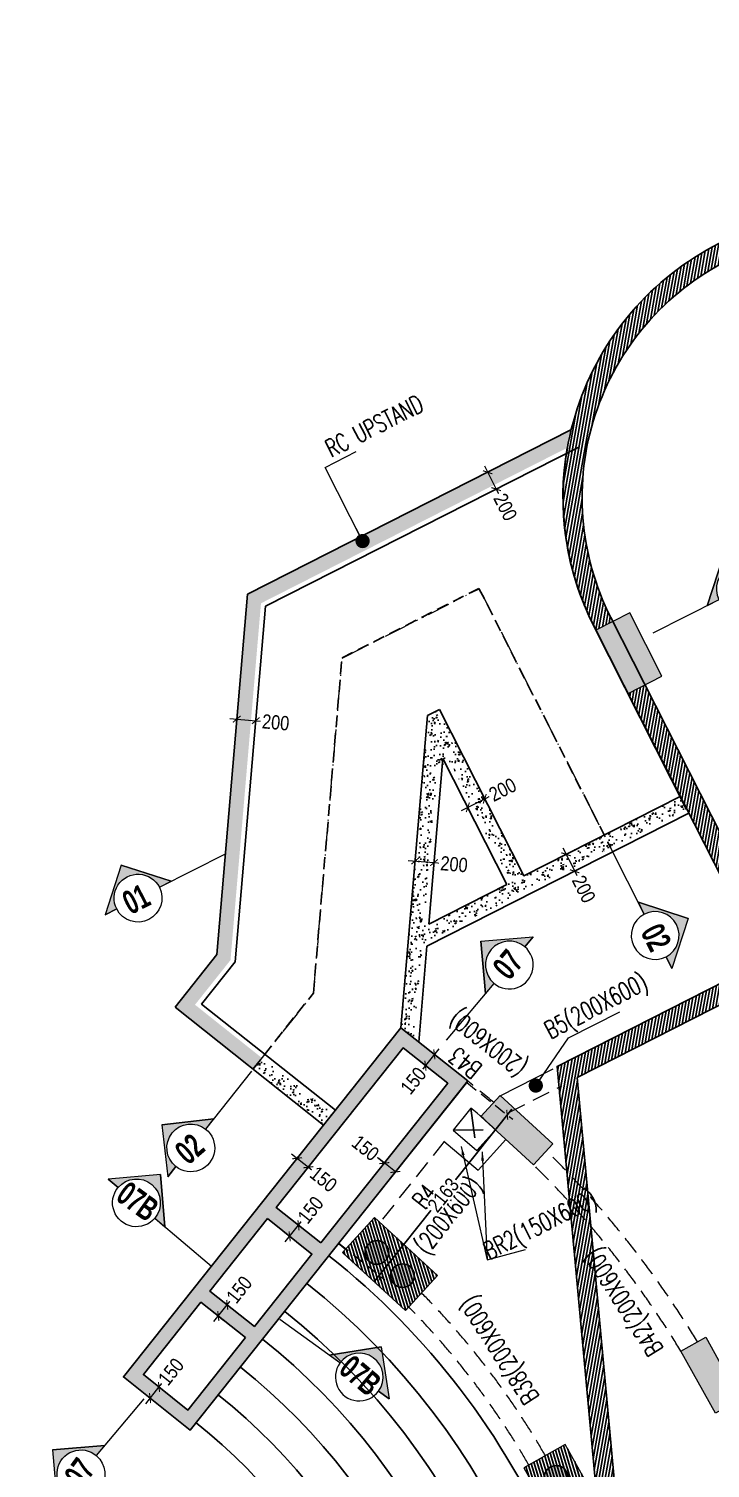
# Model space of a CAD drawing. Header units: millimetres. Extents: x 389 to 31304, y 212 to 40670.
# Drawn here: x 773 to 7954, y 24531 to 39704 of the extents above; entities that cross this region are included whole.
import ezdxf

# ---------------------------------------------------------------- set-up
doc = ezdxf.new("R2010")
doc.units = ezdxf.units.MM
for name, pattern in [('ACAD_ISO14W100', [25.5, 12, -3, 0.5, -3, 0.5, -3, 0.5, -3]), ('CONTINOUS', [0]), ('DASHED', [0.75, 0.5, -0.25]), ('HIDDEN', [9.525, 6.35, -3.175]), ('Overhead', [3.96875, 2.38125, -1.5875])]:
    doc.linetypes.add(name, pattern=pattern)
for name, color, linetype, lineweight in [('Elevation-1', 41, 'Continuous', 20), ('G-ANNO-SYMB', 111, 'Continuous', 9), ('S-BEAM-IDEN', 2, 'Continuous', 9), ('S-COL HATCH', 8, 'Continuous', 0), ('S-COLUMN', 6, 'Continuous', 9), ('STR-BEAM', 2, 'CONTINOUS', 18)]:
    doc.layers.add(name, color=color, linetype=linetype, lineweight=lineweight)
for name, color, linetype in [('Hatch', 8, 'Continuous'), ('S- Structural', 5, 'Continuous'), ('Staircase', 14, 'Continuous'), ('STR-RC WALL', 4, 'Continuous'), ('Structural', 5, 'Continuous')]:
    doc.layers.add(name, color=color, linetype=linetype)
doc.styles.add('Dim.s & Anno.(Misc.)', font='ARIALN.TTF')
doc.styles.add('EL', font='swisscl.ttf')
doc.styles.add('ROMANS', font='simplex.shx', dxfattribs={"width": 0.75})
doc.styles.add('Swis721 LtCn BT_B', font='', dxfattribs={"width": 0.9, "height": 250})
doc.styles.get('Swis721 LtCn BT_B').set_extended_font_data('Swis721 LtCn BT', bold=True)
doc.dimstyles.new('A-GFC-75', dxfattribs={"dimtxt": 150, "dimasz": 75, "dimexe": 75, "dimexo": 0, "dimgap": 0, "dimtad": 0, "dimdec": 0, "dimzin": 1, "dimdsep": 46, "dimtxsty": 'Dim.s & Anno.(Misc.)', "dimblk": 'ARCHTICK', "dimcen": 0, "dimdle": 75, "dimclrd": 8, "dimclre": 8, "dimclrt": 6, "dimazin": 2, "dimtfac": 1, "dimtdec": 0, "dimtmove": 0, "dimatfit": 3, "dimfxl": 1, "dimtfill": 1, "dimtolj": 1, "dimlwd": -1, "dimlwe": 9, "dimarcsym": 0})
doc.dimstyles.new('S-75', dxfattribs={"dimscale": 75, "dimtxt": 2.5, "dimasz": 1.25, "dimexe": 1, "dimexo": 1, "dimgap": 0.5, "dimtad": 1, "dimdec": 0, "dimrnd": 0.0005, "dimzin": 0, "dimdsep": 46, "dimtxsty": 'EL', "dimblk": 'ARCHTICK', "dimcen": 0.09, "dimdle": 1.5, "dimclrd": 251, "dimclre": 251, "dimclrt": 3, "dimadec": 0, "dimazin": 0, "dimtfac": 1, "dimtdec": 0, "dimtofl": 0, "dimtmove": 0, "dimatfit": 3, "dimfxl": 2, "dimtolj": 1, "dimtzin": 0, "dimlwd": -1, "dimlwe": -1, "dimarcsym": 0})
pattern_1 = [(106.919053, (-45735.756, 123313.94), (-30.37576, -9.239896), [])]
pattern_2 = [(50, (-25068036.55, -12446087.75), (182.184669, -15.9390855), [19.05, -209.55]), (355, (-25068036.55, -12446087.75), (-35.2434214, 191.0568452), [15.24, -167.6405842]), (100.4514447, (-25068021.37, -12446089.08), (146.9412471, 175.1177519), [16.1900088, -178.0902446]), (46.1842, (-25068036.55, -12446036.95), (271.0790409, -42.042328), [28.575, -314.325]), (96.6355576, (-25068013.96, -12446040.45), (237.404134, 247.4261246), [24.2850231, -267.1356082]), (351.1841512, (-25068036.55, -12446036.95), (237.404134, 247.4261246), [22.859967, -251.459732]), (21, (-25068011.15, -12446049.65), (151.6143913, -102.2651982), [19.05, -209.55]), (326, (-25068011.15, -12446049.65), (61.8020283, 184.1879661), [15.24, -167.64]), (71.451445, (-25067998.52, -12446058.17), (213.4164193, 81.9227689), [16.1900088, -178.0899376]), (37.5, (-25068036.55, -12446087.75), (3.08860325, 84.55503887), [0, -165.608, 0, -170.18, 0, -168.275]), (7.5, (-25068036.55, -12446087.75), (66.8196625, 100.18057482), [0, -97.028, 0, -161.798, 0, -64.135]), (327.5, (-25068093.194, -12446087.75), (135.59059517, -5.728744), [0, -63.5, 0, -198.12, 0, -262.89]), (317.5, (-25068118.6, -12446087.75), (148.1291814, 25.42649103), [0, -82.55, 0, -131.572, 0, -186.69])]

# ---------------------------------------------------------------- blocks, each defined once
blk = doc.blocks.new('A$C7186b494')
at = {"layer": 'Hatch', "ltscale": 25}
h = blk.add_hatch(color=9, dxfattribs=at)
h.dxf.hatch_style = 1
edge = h.paths.add_edge_path()
edge.add_arc((1451, 24813), 125, 0, 360)
h = blk.add_hatch(color=9, dxfattribs=at)
h.dxf.hatch_style = 1
edge = h.paths.add_edge_path()
edge.add_arc((1720, 24568), 125, 0, 360)
h = blk.add_hatch(color=9, dxfattribs=at)
h.dxf.hatch_style = 1
edge = h.paths.add_edge_path()
edge.add_arc((3340, 22443), 125, 0, 360)
at = {"layer": 'S- Structural', "linetype": 'Continuous', "ltscale": 150}
h = blk.add_hatch(dxfattribs=at)
h.set_pattern_fill('ANSI31', color=9, scale=10, angle=35)
h.set_pattern_definition([(80, (-25047300.57, -12424795.03), (-31.267646158, 5.51332964), [])])
h.paths.add_polyline_path([(5146, 35269), (5055, 35448, 0.414214), (3738, 31415), (3759, 31374), (3937, 31465), (3917, 31505, -0.414214)])
h.paths.add_polyline_path([(6358, 35885), (6268, 36063), (5724, 35787), (5814, 35609)])
h.paths.add_polyline_path([(9513, 37711), (8969, 37435), (9060, 37257), (9604, 37533)])
h.paths.add_polyline_path([(10363, 37694), (10185, 37604), (10899, 36197), (11077, 36287)])
h.paths.add_polyline_path([(12449, 33586), (12271, 33495), (12906, 32244), (13085, 32334)])
h.paths.add_polyline_path([(13424, 31665), (13246, 31575), (14112, 29869), (14290, 29959)])
h.paths.add_polyline_path([(15662, 27258), (15484, 27167), (25428, 7582), (24984, 7503), (25019, 7306), (25728, 7433)])
h.paths.add_polyline_path([(7879, 12101), (6047, 15710), (5961, 15438), (7701, 12010, -0.374815), (7524, 11309), (3552, 8555, 0.032181), (3186, 8235), (3331, 8097, -0.031442), (3670, 8394), (7638, 11145, 0.374815)])
h.paths.add_polyline_path([(2392, 6472), (2198, 6520, 0.148898), (2280, 4317), (2469, 4382, -0.149142)])
h.paths.add_polyline_path([(2790, 3698), (2619, 3594, 0.202257), (5000, 1868), (5045, 2063, -0.202257)])
h.paths.add_polyline_path([(8819, 3201, -0.013348), (9001, 3406), (9070, 3563), (8900, 3664, -0.263826), (5796, 1971), (5793, 1771, 0.233174)])
h.paths.add_polyline_path([(4415, 18923), (4207, 18892), (5780, 15795), (6047, 15710)])
h.paths.add_polyline_path([(3562, 26657), (5622, 27704), (5532, 27883), (3350, 26774), (3773, 22184), (3874, 22002), (3794, 21957), (3995, 19771), (4193, 19800)])
h.paths.add_polyline_path([(4277, 30796), (4098, 30706), (5283, 28373), (5461, 28463)])
h = blk.add_hatch(dxfattribs=at)
h.set_pattern_fill('ANSI31', color=9, scale=10, angle=35)
h.set_pattern_definition(pattern_1)
h.paths.add_polyline_path([(1089, 24811), (1753, 24203), (2090, 24571), (1427, 25180)])
h = blk.add_hatch(dxfattribs=at)
h.set_pattern_fill('ANSI31', color=9, scale=10, angle=35)
h.set_pattern_definition(pattern_1)
h.paths.add_polyline_path([(2999, 22544), (3437, 21758), (3874, 22002), (3436, 22788)])
at = {"layer": 'S-COL HATCH'}
h = blk.add_hatch(color=256, dxfattribs=at)
h.dxf.hatch_style = 1
h.paths.add_polyline_path([(4098, 30706), (4455, 30887), (4115, 31555), (3759, 31374)])
h = blk.add_hatch(color=256, dxfattribs=at)
h.dxf.hatch_style = 1
h.paths.add_polyline_path([(2548, 26245), (2751, 26466), (3304, 25959), (3101, 25738)])
h = blk.add_hatch(color=256, dxfattribs=at)
h.dxf.hatch_style = 1
h.paths.add_polyline_path([(2548, 26245), (2751, 26466), (3304, 25959), (3101, 25738)])
h = blk.add_hatch(color=256, dxfattribs=at)
h.dxf.hatch_style = 1
h.paths.add_polyline_path([(4654, 23774), (4916, 23919), (5281, 23264), (5019, 23118)])
at = {"layer": 'S-COLUMN'}
blk.add_lwpolyline([(4098, 30706), (4455, 30887), (4115, 31555), (3759, 31374)], close=True, dxfattribs=at)
at = {"layer": 'S-COLUMN', "elevation": 0}
for points in [[(2548, 26245), (2751, 26466), (3304, 25959), (3101, 25738)], [(1089, 24811), (1753, 24203), (2090, 24571), (1427, 25180)], [(4654, 23774), (4916, 23919), (5281, 23264), (5019, 23118)], [(2999, 22544), (3437, 21758), (3874, 22002), (3436, 22788)]]:
    blk.add_lwpolyline(points, close=True, dxfattribs=at)
at = {"layer": 'S-COLUMN', "color": 30, "elevation": 0}
blk.add_lwpolyline([(2548, 26245), (2751, 26466), (3304, 25959), (3101, 25738)], close=True, dxfattribs=at)
at = {"layer": 'STR-RC WALL', "linetype": 'Continuous'}
for points in [[(9001, 3406, 0.013348), (8819, 3201, -1.130648), (3552, 8555), (7524, 11309, 0.374815), (7701, 12010), (4047, 19208), (3350, 26774), (5532, 27883), (3738, 31415, -0.414214), (5055, 35448), (6268, 36063)], [(5146, 35269), (5146, 35269, 0.414214), (3917, 31505), (5800, 27795), (3562, 26657), (4242, 19264), (7879, 12101, -0.374815), (7638, 11145), (3670, 8394, 2.363286), (8761, 7653, 2.363286)]]:
    blk.add_lwpolyline(points, format="xyb", dxfattribs=at)
at = {"layer": 'Structural', "ltscale": 25}
for centre in [(1451, 24813, 0), (1720, 24568, 0), (3340, 22443, 0)]:
    blk.add_circle(centre, 125, dxfattribs=at)
blk = doc.blocks.new('A$Ce47450c8')
at = {"layer": 'G-ANNO-SYMB', "extrusion": (0, 0, -1)}
h = blk.add_hatch(color=9, dxfattribs=at)
edge = h.paths.add_edge_path(flags=0)
edge.add_line((-137, 252), (0, 252))
edge.add_line((0, 252), (-390, 643))
edge.add_line((-390, 643), (-781, 252))
edge.add_line((-781, 252), (-642, 252))
edge.add_arc((-389, 252), 252, 0, 180, ccw=False)
for p, q in [((390, 643), (0, 252)), ((390, 643), (781, 252)), ((137, 252), (0, 252)), ((642, 252), (781, 252))]:
    blk.add_line(p, q, dxfattribs=at)
at = {"layer": 'G-ANNO-SYMB', "color": 1, "extrusion": (0, 0, -1)}
for p, q in [((390, 643), (0, 252)), ((781, 252), (390, 643)), ((0, 252), (137, 252))]:
    blk.add_line(p, q, dxfattribs=at)
at = {"layer": 'G-ANNO-SYMB', "color": 2, "extrusion": (0, 0, -1)}
blk.add_line((642, 252), (1423, 252), dxfattribs=at)
at = {"layer": 'G-ANNO-SYMB', "color": 5, "extrusion": (0, 0, -1)}
blk.add_line((642, 252), (781, 252), dxfattribs=at)
at = {"layer": 'G-ANNO-SYMB', "extrusion": (0, 0, -1)}
blk.add_arc((-389, 252), 252, 0, 180, dxfattribs=at)
at = {"layer": 'G-ANNO-SYMB', "color": 2, "extrusion": (0, 0, -1)}
for start, end in [(0, 180), (180, 0)]:
    blk.add_arc((-389, 252), 252, start, end, dxfattribs=at)
blk = doc.blocks.new('_ArchTick')
at = {"color": 0, "linetype": 'ByBlock', "const_width": 0.15}
blk.add_lwpolyline([(-0.5, -0.5), (0.5, 0.5)], dxfattribs=at)
blk = doc.blocks.new('*D70')
at = {"layer": 'STR-BEAM', "color": 8, "linetype": 'HIDDEN', "lineweight": 9, "ltscale": 20, "transparency": 16777216}
for p, q in [((2965, 32424), (2972, 32502)), ((3164, 32407), (3171, 32485))]:
    blk.add_line(p, q, dxfattribs=at)
at = {"layer": 'STR-BEAM', "color": 8, "ltscale": 20, "transparency": 16777216}
for p, q in [((2890, 32434), (3164, 32410)), ((3164, 32410), (3239, 32404))]:
    blk.add_line(p, q, dxfattribs=at)
at = {"layer": 'STR-BEAM', "color": 8, "linetype": 'Overhead', "ltscale": 20, "transparency": 16777216, "xscale": 75, "yscale": 75, "zscale": 75}
for p, rotation in [((2965, 32427), 175.1169944217522), ((3164, 32410), 355.1169944217522)]:
    blk.add_blockref('_ArchTick', p, dxfattribs=dict(at, rotation=rotation))
at = {"layer": 'STR-BEAM', "color": 6, "linetype": 'Overhead', "ltscale": 20, "transparency": 16777216, "insert": (3375, 32392), "char_height": 150, "attachment_point": 5, "rotation": 355.117, "style": 'Dim.s & Anno.(Misc.)', "bg_fill": 3, "box_fill_scale": 1.1, "bg_fill_color": 9, "bg_fill_true_color": 13158600, "bg_fill_transparency": 0}
blk.add_mtext('\\A1;200', dxfattribs=at)
blk = doc.blocks.new('*D71')
at = {"layer": 'STR-BEAM', "color": 8, "ltscale": 20, "transparency": 16777216}
for p, q in [((5575, 35096), (5699, 34851)), ((5699, 34851), (5733, 34784))]:
    blk.add_line(p, q, dxfattribs=at)
at = {"layer": 'STR-BEAM', "color": 8, "linetype": 'HIDDEN', "lineweight": 9, "ltscale": 20, "transparency": 16777216}
for p, q in [((5609, 35029), (5542, 34995)), ((5699, 34851), (5632, 34817))]:
    blk.add_line(p, q, dxfattribs=at)
at = {"layer": 'STR-BEAM', "color": 8, "linetype": 'Overhead', "ltscale": 20, "transparency": 16777216, "xscale": 75, "yscale": 75, "zscale": 75}
for p, rotation in [((5609, 35029), 116.9190509999213), ((5699, 34851), 296.9190509999214)]:
    blk.add_blockref('_ArchTick', p, dxfattribs=dict(at, rotation=rotation))
at = {"layer": 'STR-BEAM', "color": 6, "linetype": 'Overhead', "ltscale": 20, "transparency": 16777216, "insert": (5795, 34662), "char_height": 150, "attachment_point": 5, "rotation": 296.9191, "style": 'Dim.s & Anno.(Misc.)', "bg_fill": 3, "box_fill_scale": 1.1, "bg_fill_color": 9, "bg_fill_true_color": 13158600, "bg_fill_transparency": 0}
blk.add_mtext('\\A1;200', dxfattribs=at)
blk = doc.blocks.new('*D72')
at = {"layer": 'STR-BEAM', "color": 8, "linetype": 'HIDDEN', "lineweight": 9, "ltscale": 20, "transparency": 16777216}
for p, q in [((4845, 30932), (4851, 31006)), ((5044, 30915), (5050, 30989))]:
    blk.add_line(p, q, dxfattribs=at)
at = {"layer": 'STR-BEAM', "color": 8, "ltscale": 20, "transparency": 16777216}
for p, q in [((4770, 30938), (5044, 30915)), ((5044, 30915), (5119, 30908))]:
    blk.add_line(p, q, dxfattribs=at)
at = {"layer": 'STR-BEAM', "color": 8, "linetype": 'Overhead', "ltscale": 20, "transparency": 16777216, "xscale": 75, "yscale": 75, "zscale": 75}
for p, rotation in [((4845, 30932), 175.116994421843), ((5044, 30915), 355.1169944218431)]:
    blk.add_blockref('_ArchTick', p, dxfattribs=dict(at, rotation=rotation))
at = {"layer": 'STR-BEAM', "color": 6, "linetype": 'Overhead', "ltscale": 20, "transparency": 16777216, "insert": (5255, 30897), "char_height": 150, "attachment_point": 5, "rotation": 355.117, "style": 'Dim.s & Anno.(Misc.)', "bg_fill": 3, "box_fill_scale": 1.1, "bg_fill_color": 9, "bg_fill_true_color": 13158600, "bg_fill_transparency": 0}
blk.add_mtext('\\A1;200', dxfattribs=at)
blk = doc.blocks.new('*D73')
at = {"layer": 'STR-BEAM', "color": 8, "ltscale": 20, "transparency": 16777216}
for p, q in [((5333, 31463), (5578, 31587)), ((5578, 31587), (5645, 31621))]:
    blk.add_line(p, q, dxfattribs=at)
at = {"layer": 'STR-BEAM', "color": 8, "linetype": 'HIDDEN', "lineweight": 9, "ltscale": 20, "transparency": 16777216}
for p, q in [((5447, 31403), (5366, 31564)), ((5626, 31493), (5544, 31654))]:
    blk.add_line(p, q, dxfattribs=at)
at = {"layer": 'STR-BEAM', "color": 8, "linetype": 'Overhead', "ltscale": 20, "transparency": 16777216, "xscale": 75, "yscale": 75, "zscale": 75}
for p, rotation in [((5578, 31587), 26.91905627031771), ((5400, 31497), 206.9190562703178)]:
    blk.add_blockref('_ArchTick', p, dxfattribs=dict(at, rotation=rotation))
at = {"layer": 'STR-BEAM', "color": 6, "linetype": 'Overhead', "ltscale": 20, "transparency": 16777216, "insert": (5767, 31683), "char_height": 150, "attachment_point": 5, "rotation": 26.9191, "style": 'Dim.s & Anno.(Misc.)', "bg_fill": 3, "box_fill_scale": 1.1, "bg_fill_color": 9, "bg_fill_true_color": 13158600, "bg_fill_transparency": 0}
blk.add_mtext('\\A1;200', dxfattribs=at)
blk = doc.blocks.new('*D74')
at = {"layer": 'STR-BEAM', "color": 8, "linetype": 'HIDDEN', "lineweight": 9, "ltscale": 20, "transparency": 16777216}
for p, q in [((6435, 31002), (6368, 30968)), ((6526, 30823), (6459, 30789))]:
    blk.add_line(p, q, dxfattribs=at)
at = {"layer": 'STR-BEAM', "color": 8, "ltscale": 20, "transparency": 16777216}
for p, q in [((6401, 31069), (6526, 30823)), ((6526, 30823), (6560, 30756))]:
    blk.add_line(p, q, dxfattribs=at)
at = {"layer": 'STR-BEAM', "color": 8, "linetype": 'Overhead', "ltscale": 20, "transparency": 16777216, "xscale": 75, "yscale": 75, "zscale": 75}
for p, rotation in [((6435, 31002), 116.9190518577908), ((6526, 30823), 296.9190518577908)]:
    blk.add_blockref('_ArchTick', p, dxfattribs=dict(at, rotation=rotation))
at = {"layer": 'STR-BEAM', "color": 6, "linetype": 'Overhead', "ltscale": 20, "transparency": 16777216, "insert": (6622, 30635), "char_height": 150, "attachment_point": 5, "rotation": 296.9191, "style": 'Dim.s & Anno.(Misc.)', "bg_fill": 3, "box_fill_scale": 1.1, "bg_fill_color": 9, "bg_fill_true_color": 13158600, "bg_fill_transparency": 0}
blk.add_mtext('\\A1;200', dxfattribs=at)
blk = doc.blocks.new('*D75')
at = {"layer": 'STR-BEAM', "color": 8, "ltscale": 20, "transparency": 16777216}
for p, q in [((3542, 27844), (3719, 27704)), ((3719, 27704), (3777, 27658))]:
    blk.add_line(p, q, dxfattribs=at)
at = {"layer": 'STR-BEAM', "color": 8, "linetype": 'HIDDEN', "lineweight": 9, "ltscale": 20, "transparency": 16777216}
for p, q in [((3601, 27798), (3648, 27856)), ((3719, 27704), (3765, 27763))]:
    blk.add_line(p, q, dxfattribs=at)
at = {"layer": 'STR-BEAM', "color": 8, "linetype": 'Overhead', "ltscale": 20, "transparency": 16777216, "xscale": 75, "yscale": 75, "zscale": 75}
for p, rotation in [((3601, 27798), 141.5162341481968), ((3719, 27704), 321.5162341481968)]:
    blk.add_blockref('_ArchTick', p, dxfattribs=dict(at, rotation=rotation))
at = {"layer": 'STR-BEAM', "color": 6, "linetype": 'Overhead', "ltscale": 20, "transparency": 16777216, "insert": (3879, 27577), "char_height": 150, "attachment_point": 5, "rotation": 321.5162, "style": 'Dim.s & Anno.(Misc.)', "bg_fill": 3, "box_fill_scale": 1.1, "bg_fill_color": 9, "bg_fill_true_color": 13158600, "bg_fill_transparency": 0}
blk.add_mtext('\\A1;150', dxfattribs=at)
blk = doc.blocks.new('*D76')
at = {"layer": 'STR-BEAM', "color": 8, "ltscale": 20, "transparency": 16777216}
for p, q in [((5093, 28951), (4953, 28775)), ((4953, 28775), (4907, 28717))]:
    blk.add_line(p, q, dxfattribs=at)
at = {"layer": 'STR-BEAM', "color": 8, "linetype": 'HIDDEN', "lineweight": 9, "ltscale": 20, "transparency": 16777216}
for p, q in [((5047, 28893), (4988, 28939)), ((4953, 28775), (4895, 28822))]:
    blk.add_line(p, q, dxfattribs=at)
at = {"layer": 'STR-BEAM', "color": 8, "linetype": 'Overhead', "ltscale": 20, "transparency": 16777216, "xscale": 75, "yscale": 75, "zscale": 75}
for p, rotation in [((4953, 28775), 231.5147052963165), ((5047, 28893), 51.51470529631645)]:
    blk.add_blockref('_ArchTick', p, dxfattribs=dict(at, rotation=rotation))
at = {"layer": 'STR-BEAM', "color": 6, "linetype": 'Overhead', "ltscale": 20, "transparency": 16777216, "insert": (4826, 28615), "char_height": 150, "attachment_point": 5, "rotation": 51.5147, "style": 'Dim.s & Anno.(Misc.)', "bg_fill": 3, "box_fill_scale": 1.1, "bg_fill_color": 9, "bg_fill_true_color": 13158600, "bg_fill_transparency": 0}
blk.add_mtext('\\A1;150', dxfattribs=at)
blk = doc.blocks.new('*D77')
at = {"layer": 'STR-BEAM', "color": 8, "ltscale": 20, "transparency": 16777216}
for p, q in [((4519, 27747), (4422, 27824)), ((4637, 27654), (4461, 27794))]:
    blk.add_line(p, q, dxfattribs=at)
at = {"layer": 'STR-BEAM', "color": 8, "linetype": 'HIDDEN', "lineweight": 9, "ltscale": 20, "transparency": 16777216}
for p, q in [((4519, 27747), (4566, 27806)), ((4637, 27654), (4683, 27713))]:
    blk.add_line(p, q, dxfattribs=at)
at = {"layer": 'STR-BEAM', "color": 8, "linetype": 'Overhead', "ltscale": 20, "transparency": 16777216, "xscale": 75, "yscale": 75, "zscale": 75}
for p, rotation in [((4519, 27747), 141.5160709900957), ((4637, 27654), 321.5160709900958)]:
    blk.add_blockref('_ArchTick', p, dxfattribs=dict(at, rotation=rotation))
at = {"layer": 'STR-BEAM', "color": 6, "linetype": 'Overhead', "ltscale": 20, "transparency": 16777216, "insert": (4321, 27905), "char_height": 150, "attachment_point": 5, "rotation": 321.5161, "style": 'Dim.s & Anno.(Misc.)', "bg_fill": 3, "box_fill_scale": 1.1, "bg_fill_color": 9, "bg_fill_true_color": 13158600, "bg_fill_transparency": 0}
blk.add_mtext('\\A1;150', dxfattribs=at)
blk = doc.blocks.new('*D78')
at = {"layer": 'STR-BEAM', "color": 8, "linetype": 'HIDDEN', "lineweight": 9, "ltscale": 20, "transparency": 16777216}
for p, q in [((3522, 26975), (3463, 27022)), ((3615, 27092), (3557, 27139))]:
    blk.add_line(p, q, dxfattribs=at)
at = {"layer": 'STR-BEAM', "color": 8, "ltscale": 20, "transparency": 16777216}
for p, q in [((3475, 26916), (3615, 27092)), ((3615, 27092), (3662, 27151))]:
    blk.add_line(p, q, dxfattribs=at)
at = {"layer": 'STR-BEAM', "color": 8, "linetype": 'Overhead', "ltscale": 20, "transparency": 16777216, "xscale": 75, "yscale": 75, "zscale": 75}
for p, rotation in [((3522, 26975), 231.5161980799296), ((3615, 27092), 51.51619807992963)]:
    blk.add_blockref('_ArchTick', p, dxfattribs=dict(at, rotation=rotation))
at = {"layer": 'STR-BEAM', "color": 6, "linetype": 'Overhead', "ltscale": 20, "transparency": 16777216, "insert": (3743, 27253), "char_height": 150, "attachment_point": 5, "rotation": 51.5162, "style": 'Dim.s & Anno.(Misc.)', "bg_fill": 3, "box_fill_scale": 1.1, "bg_fill_color": 9, "bg_fill_true_color": 13158600, "bg_fill_transparency": 0}
blk.add_mtext('\\A1;150', dxfattribs=at)
blk = doc.blocks.new('*D79')
at = {"layer": 'STR-BEAM', "color": 8, "ltscale": 20, "transparency": 16777216}
for p, q in [((2724, 26077), (2864, 26253)), ((2864, 26253), (2910, 26311))]:
    blk.add_line(p, q, dxfattribs=at)
at = {"layer": 'STR-BEAM', "color": 8, "linetype": 'HIDDEN', "lineweight": 9, "ltscale": 20, "transparency": 16777216}
for p, q in [((2864, 26253), (2922, 26206)), ((2770, 26135), (2829, 26089))]:
    blk.add_line(p, q, dxfattribs=at)
at = {"layer": 'STR-BEAM', "color": 8, "linetype": 'Overhead', "ltscale": 20, "transparency": 16777216, "xscale": 75, "yscale": 75, "zscale": 75}
for p, rotation in [((2864, 26253), 51.51619807881577), ((2770, 26135), 231.5161980788158)]:
    blk.add_blockref('_ArchTick', p, dxfattribs=dict(at, rotation=rotation))
at = {"layer": 'STR-BEAM', "color": 6, "linetype": 'Overhead', "ltscale": 20, "transparency": 16777216, "insert": (2991, 26413), "char_height": 150, "attachment_point": 5, "rotation": 51.5162, "style": 'Dim.s & Anno.(Misc.)', "bg_fill": 3, "box_fill_scale": 1.1, "bg_fill_color": 9, "bg_fill_true_color": 13158600, "bg_fill_transparency": 0}
blk.add_mtext('\\A1;150', dxfattribs=at)
blk = doc.blocks.new('*D80')
at = {"layer": 'STR-BEAM', "color": 8, "ltscale": 20, "transparency": 16777216}
for p, q in [((2005, 25211), (2145, 25387)), ((2145, 25387), (2191, 25446))]:
    blk.add_line(p, q, dxfattribs=at)
at = {"layer": 'STR-BEAM', "color": 8, "linetype": 'HIDDEN', "lineweight": 9, "ltscale": 20, "transparency": 16777216}
for p, q in [((2215, 25331), (2086, 25434)), ((2122, 25214), (1992, 25316))]:
    blk.add_line(p, q, dxfattribs=at)
at = {"layer": 'STR-BEAM', "color": 8, "linetype": 'Overhead', "ltscale": 20, "transparency": 16777216, "xscale": 75, "yscale": 75, "zscale": 75}
for p, rotation in [((2145, 25387), 51.51470478452582), ((2051, 25270), 231.5147047845258)]:
    blk.add_blockref('_ArchTick', p, dxfattribs=dict(at, rotation=rotation))
at = {"layer": 'STR-BEAM', "color": 6, "linetype": 'Overhead', "ltscale": 20, "transparency": 16777216, "insert": (2272, 25548), "char_height": 150, "attachment_point": 5, "rotation": 51.5147, "style": 'Dim.s & Anno.(Misc.)', "bg_fill": 3, "box_fill_scale": 1.1, "bg_fill_color": 9, "bg_fill_true_color": 13158600, "bg_fill_transparency": 0}
blk.add_mtext('\\A1;150', dxfattribs=at)
blk = doc.blocks.new('*D98')
at = {"layer": 'S- Structural', "color": 8, "linetype": 'HIDDEN', "lineweight": 9, "ltscale": 20, "transparency": 16777216}
for p, q in [((5390, 28596), (5874, 28209)), ((4041, 26904), (4525, 26518))]:
    blk.add_line(p, q, dxfattribs=at)
at = {"layer": 'S- Structural', "color": 8, "ltscale": 20, "transparency": 16777216}
for p, q in [((5862, 28315), (5256, 27555)), ((4419, 26506), (5025, 27266))]:
    blk.add_line(p, q, dxfattribs=at)
at = {"layer": 'S- Structural', "color": 8, "ltscale": 20, "transparency": 16777216, "xscale": 75, "yscale": 75, "zscale": 75}
for p, rotation in [((5815, 28256), 51.42609718205526), ((4466, 26565), 231.4260971820553)]:
    blk.add_blockref('_ArchTick', p, dxfattribs=dict(at, rotation=rotation))
at = {"layer": 'S- Structural', "color": 6, "ltscale": 20, "transparency": 16777216, "insert": (5141, 27410), "char_height": 150, "attachment_point": 5, "rotation": 51.4261, "style": 'Dim.s & Anno.(Misc.)', "bg_fill": 3, "box_fill_scale": 1.1, "bg_fill_color": 9, "bg_fill_true_color": 13158600, "bg_fill_transparency": 0}
blk.add_mtext('\\A1;2163', dxfattribs=at)

msp = doc.modelspace()

# ---------------------------------------------------------------- hatches: boundary and pattern name
at = {"layer": 'Hatch', "ltscale": 20}
h = msp.add_hatch(dxfattribs=at)
h.set_pattern_fill('AR-CONC', color=256)
h.set_pattern_definition(pattern_2)
h.paths.add_polyline_path([(6449.8, 35288, -0.0160429), (6489.4, 35476.3), (3077.6, 33744), (2753, 29944.6), (2313.7, 29392), (3135.6, 28738.6), (3228.9, 28856), (2524.4, 29416.1), (2898.6, 29886.7), (3220, 33648)])
h = msp.add_hatch(dxfattribs=at)
h.set_pattern_fill('AR-CONC', color=256)
h.set_pattern_definition(pattern_2)
h.paths.add_polyline_path([(5100.3, 32528), (4975.6, 32464.6), (4694.4, 29172.7), (4835.3, 29060.7), (4921.1, 30064.7), (6058, 30641.9)])
h.paths.add_polyline_path([(5856.3, 30707.7), (4936.1, 30240.5), (5078.6, 31908.1), (5212.3, 31976)], flags=16)
h = msp.add_hatch(dxfattribs=at)
h.set_pattern_fill('AR-CONC', color=256)
h.set_pattern_definition(pattern_2)
h.paths.add_polyline_path([(6905, 31072), (6837.1, 31205.7), (5990.1, 30775.6), (6058, 30641.9)])
h.paths.add_polyline_path([(7704.3, 31477.8), (7636.6, 31611.7), (6837.1, 31205.7), (6905, 31072)])
h = msp.add_hatch(dxfattribs=at)
h.set_pattern_fill('AR-CONC', color=256)
h.set_pattern_definition(pattern_2)
h.paths.add_polyline_path([(4694.4, 29172.7), (5398.9, 28612.7), (2474.1, 24933.6), (1769.6, 25493.7)])
h.paths.add_polyline_path([(3056.8, 25907.5), (2450, 25144.3), (1980.3, 25517.7), (2587.1, 26280.9)], flags=16)
h.paths.add_polyline_path([(3287.1, 27161.6), (2680.4, 26398.3), (3150.1, 26025), (3756.8, 26788.2)], flags=16)
h.paths.add_polyline_path([(3850.2, 26905.6), (5188.1, 28588.6), (4718.4, 28962), (3380.5, 27279)], flags=16)
h = msp.add_hatch(dxfattribs=at)
h.set_pattern_fill('AR-CONC', color=256)
h.set_pattern_definition(pattern_2)
h.paths.add_polyline_path([(3231.6, 28853.9), (3138.3, 28736.5), (3879.2, 28147.4), (3972.6, 28264.8)])

# ---------------------------------------------------------------- linework, layer by layer
at = {"color": 1, "linetype": 'HIDDEN', "ltscale": 50}
for p, q in [((5430.5, 28327.6, 0), (5494.5, 27880, 0)), ((5244.9, 28093.8, 0), (5691.2, 28097.5, 0))]:
    msp.add_line(p, q, dxfattribs=at)
at = {"layer": 'Elevation-1', "linetype": 'ACAD_ISO14W100', "ltscale": 20}
msp.add_lwpolyline([(3137.3, 28735.2), (3773.9, 29536), (4075.8, 33069), (5519, 33801.8), (6906.8, 31068.6)], dxfattribs=at)
at = {"layer": 'Staircase', "color": 1, "ltscale": 50}
for p, q in [((4975.6, 32464.6), (5100.3, 32528)), ((4694.4, 29172.7), (4975.6, 32464.6)), ((4988.6, 30267.1), (5137.7, 32012.6)), ((5137.7, 32012.6), (5811.7, 30685.1)), ((7730.2, 31434.9), (4968.6, 30032.7)), ((5811.7, 30685.1), (4988.6, 30267.1)), ((4882.3, 29023.3), (4968.6, 30032.7))]:
    msp.add_line(p, q, dxfattribs=at)
for points in [[(6486.6, 35474.9), (3077.6, 33744), (2753, 29944.6), (2313.7, 29392)], [(6577.1, 35296.5), (3267.4, 33616), (2947.2, 29867.5), (2594.7, 29424.1), (4003.7, 28304)], [(2313.7, 29392), (3879.2, 28147.4)], [(2431.1, 29298.7), (2431.1, 29298.7)]]:
    msp.add_lwpolyline(points, dxfattribs=at)
at = {"layer": 'Staircase', "ltscale": 25}
for points in [[(7704.3, 31477.8), (6727.2, 33410.1, -0.1622775), (6447.3, 35286.7)], [(7706, 31474.5), (6728.9, 33406.7, -0.1622775), (6449, 35283.3)]]:
    msp.add_lwpolyline(points, format="xyb", dxfattribs=at)
at = {"layer": 'Staircase', "color": 8, "linetype": 'DASHED', "ltscale": 250}
msp.add_lwpolyline([(3135.6, 28738.6), (3772.2, 29539.4), (4074, 33072.3), (5517.3, 33805.1), (6905, 31072)], dxfattribs=at)
at = {"layer": 'Staircase', "color": 1, "ltscale": 50, "elevation": 0}
for points in [[(5100.3, 32528), (5990.1, 30775.6), (7636.4, 31611.6)], [(2471.5, 26370.8), (2471.4, 26370.9)]]:
    msp.add_lwpolyline(points, dxfattribs=at)
for points in [[(4694.4, 29172.7), (5398.9, 28612.7), (2474.1, 24933.6), (1769.6, 25493.7)], [(3850.2, 26905.6), (5188.1, 28588.6), (4718.4, 28962), (3380.5, 27279)], [(3287.1, 27161.6), (2680.4, 26398.3), (3150.1, 26025), (3756.8, 26788.2)], [(3056.8, 25907.5), (2450, 25144.3), (1980.3, 25517.7), (2587.1, 26280.9)]]:
    msp.add_lwpolyline(points, close=True, dxfattribs=at)
at = {"layer": 'Staircase', "color": 1, "ltscale": 50}
for radius in [8010, 7635, 7260, 6885, 6510, 6135, 5760]:
    msp.add_arc((-1042.2, 20496.5, 0), radius, 299.15304, 51.56973, dxfattribs=at)
at = {"layer": 'STR-BEAM', "ltscale": 30}
for p, q in [((5741.9, 28457.9, 0), (6300.1, 28741.5)), ((5244.9, 28093.8, 0), (5494.5, 27880, 0)), ((5494.5, 27880, 0), (5691.2, 28097.5, 0)), ((5147.3, 27979.9, 0), (5507.8, 27671.1, 0)), ((5507.8, 27671.1, 0), (5801.8, 27996.1, 0))]:
    msp.add_line(p, q, dxfattribs=at)
at = {"layer": 'STR-BEAM', "linetype": 'HIDDEN', "ltscale": 30}
msp.add_line((5832.4, 28279.6, 0), (6390.6, 28563.2), dxfattribs=at)
at = {"layer": 'STR-BEAM', "ltscale": 30}
msp.add_lwpolyline([(5400.6, 28609.3), (4035, 26897.1)], dxfattribs=at)
at = {"layer": 'STR-BEAM', "ltscale": 30, "elevation": 0}
msp.add_lwpolyline([(5430.5, 28327.6), (5244.9, 28093.8)], dxfattribs=at)
at = {"layer": 'STR-BEAM', "linetype": 'HIDDEN', "ltscale": 30}
for centre, radius, start, end in [((-1832.1, 19527.5, 0), 11609.9, 49.71747, 51.46662), ((-1041.7, 20495.8, 0), 10360.2, 31.20334, 45.44072), ((-1041.7, 20495.8, 0), 10160.2, 31.24445, 45.35934), ((-1042.1, 20496.3, 0), 8370, 29.85689, 44.65365), ((-1042.1, 20496.3, 0), 8170, 29.87504, 44.58388)]:
    msp.add_arc(centre, radius, start, end, dxfattribs=at)
at = {"layer": 'STR-BEAM', "ltscale": 30}
for centre, radius, start, end in [((3391, 25755.3, 0), 3282.8, 45.51812, 51.58954), ((-1042.1, 20496.3, 0), 8170, 50.89904, 51.57879)]:
    msp.add_arc(centre, radius, start, end, dxfattribs=at)
at = {"layer": 'STR-BEAM', "color": 4, "linetype": 'HIDDEN', "ltscale": 30}
msp.add_arc((-1042.1, 20496.3, 0), 8370, 51.55366, 51.55534, dxfattribs=at)

# ---------------------------------------------------------------- block references
at = {"layer": 'Elevation-1', "ltscale": 20, "xscale": -1}
for p, rotation in [((8732.2, 33751.7), 26.91905313487691), ((7326, 29685.5), 296.9190531348834), ((6280.9, 29970.2, 0), 49.90555975265215), ((4422.9, 25059.6, 0), 324.0405437443899)]:
    msp.add_blockref('A$Ce47450c8', p, dxfattribs=dict(at, rotation=rotation))
at = {"layer": 'Elevation-1', "ltscale": 20}
for p, rotation in [((1691.3, 30139.1), 26.91905313487697), ((2435.2, 27446.6), 51.51610386049408), ((1264.4, 24011.7, 0), 49.90555975038915)]:
    msp.add_blockref('A$Ce47450c8', p, dxfattribs=dict(at, rotation=rotation))
at = {"layer": 'S-COLUMN', "color": 1}
msp.add_blockref('A$C7186b494', (2990.7, 1992.2), dxfattribs=at)

# ---------------------------------------------------------------- texts
at = {"layer": 'G-ANNO-SYMB', "color": 1, "char_height": 250, "width": 333.094, "attachment_point": 2, "line_spacing_factor": 0.964267, "style": 'Swis721 LtCn BT_B'}
for s, insert, rotation in [('01', (1847, 30641.4), 26.91905), ('02', (7496.7, 30182.9), 296.91905), ('07', (5726, 29921.7, 0), 49.90556), ('02', (2385.7, 27991.1), 41.04721), ('07B', (1994.8, 27445.2, 0), 324.03074), ('07B', (4348.4, 25604.6, 0), 319.91536), ('07', (1205.3, 24558.6, 0), 54.03074)]:
    msp.add_mtext(s, dxfattribs=dict(at, insert=insert, rotation=rotation))
at = {"layer": 'S-BEAM-IDEN', "color": 3, "style": 'ROMANS', "width": 0.7}
for s, rotation, p in [('RC UPSTAND', 26.92, (3959.9, 35180.9, 0)), ('B5(200X600)', 27.49415, (6272.3, 29050.5, 0)), ('BR2(150X600)', 27.01798, (5625.9, 26723.3, 0)), ('B42(200X600)', 122.71885, (7468.7, 25789.4)), ('B38(200X600)', 122.71885, (6158.8, 25283.2))]:
    msp.add_text(s, height=187.5, rotation=rotation, dxfattribs=at).set_placement(p)
at = {"layer": 'S-BEAM-IDEN', "color": 3, "ltscale": 20, "char_height": 187.5, "width": 2065.047, "attachment_point": 1, "style": 'ROMANS'}
for s, insert, rotation in [('{\\W0.7;    B43\\P(200X600)}', (5728.8, 28397.9, 0), 141.41544), ('{\\W0.7;    B4\\P(200X600)}', (4576.3, 27082.3, 0), 51.41544)]:
    msp.add_mtext(s, dxfattribs=dict(at, insert=insert, rotation=rotation))

# ---------------------------------------------------------------- leaders
at = {"layer": 'Elevation-1', "ltscale": 20}
for points, override in [([(4290.7, 34303.9), (3896.5, 35080.1), (4223.5, 35246.2)], {"dimasz": 2, "dimgap": 0.5, "dimtad": 0, "dimldrblk": 'Dot'}), ([(6116.3, 28564.3), (6460.6, 29067), (7002.8, 29342.3)], {"dimasz": 2, "dimtad": 0, "dimldrblk": 'Dot'}), ([(5331, 27921.6, 0), (5604.5, 26727.2, 0), (6008.1, 26836.1, 0)], {"dimgap": 0.5, "dimtad": 0}), ([(5551.2, 27865.4, 0), (5604.5, 26727.2, 0)], {"dimgap": 0.5, "dimtad": 0})]:
    msp.add_leader(points, dimstyle='S-75', override=override, dxfattribs=at)

# ---------------------------------------------------------------- next in the draw order: dimensions: what is measured, and where the dimension line sits
at = {"layer": 'STR-BEAM', "color": 1, "linetype": 'Overhead', "ltscale": 20}
for p1, p2, distance, picture, middle in [((5608.8, 35029.2), (5699.3, 34850.8), 0, '*D71', (5795.2, 34662.1)), ((2964.8, 32423.6), (3164.1, 32406.6), 3.9, '*D70', (3375.3, 32392.4)), ((5447.5, 31402.5), (5625.8, 31493.1, 0), 105.8, '*D73', (5766.7, 31683.2)), ((4844.6, 30931.6), (5043.9, 30914.6), 0, '*D72', (5254.8, 30896.6)), ((6435.2, 31001.7, 0), (6525.7, 30823.3), 0, '*D74', (6621.6, 30634.6)), ((5046.6, 28892.7, 0), (4953.3, 28775.3, 0), 0, '*D76', (4825.8, 28614.9)), ((3601.2, 27797.7, 0), (3718.6, 27704.3, 0), 0, '*D75', (3879, 27576.8)), ((2770.2, 26135.3, 0), (2863.6, 26252.7, 0), 0, '*D79', (2991.1, 26413.1)), ((2121.8, 25213.6, 0), (2215.2, 25331, 0), 90.2, '*D80', (2272, 25547.6))]:
    dim = msp.add_aligned_dim(p1=p1, p2=p2, distance=distance, dimstyle='A-GFC-75', dxfattribs=at)
    dim.commit()
    dim.dimension.update_dxf_attribs({"geometry": picture, "text_midpoint": middle})

# ---------------------------------------------------------------- next in the draw order: block references
at = {"layer": 'Elevation-1', "ltscale": 20, "rotation": 319.9055597503892}
msp.add_blockref('A$Ce47450c8', (1447.9, 27386.2, 0), dxfattribs=at)

# ---------------------------------------------------------------- next in the draw order: dimensions: what is measured, and where the dimension line sits
at = {"layer": 'STR-BEAM', "color": 1, "linetype": 'Overhead', "ltscale": 20}
dim = msp.add_linear_dim(base=(4636.7, 27653.9), p1=(4519.1, 27747.1, 0), p2=(4636.5, 27653.7, 0), angle=321.51607, dimstyle='A-GFC-75', dxfattribs=at)
dim.commit()
dim.dimension.update_dxf_attribs({"geometry": '*D77', "text_midpoint": (4320.7, 27905.1), "dimtype": 161})
dim = msp.add_aligned_dim(p1=(3522, 26974.9, 0), p2=(3615.3, 27092.3, 0), distance=0, dimstyle='A-GFC-75', dxfattribs=at)
dim.commit()
dim.dimension.update_dxf_attribs({"geometry": '*D78', "text_midpoint": (3742.8, 27252.7)})

# ---------------------------------------------------------------- next in the draw order: linework, layer by layer
at = {"layer": 'STR-BEAM', "linetype": 'HIDDEN', "ltscale": 30, "elevation": 0}
msp.add_lwpolyline([(5151.5, 27976.3), (4472.5, 27121.2)], dxfattribs=at)

# ---------------------------------------------------------------- next in the draw order: dimensions: what is measured, and where the dimension line sits
at = {"layer": 'S- Structural', "ltscale": 20}
dim = msp.add_aligned_dim(p1=(5389.6, 28595.5), p2=(4040.6, 26904.1, 0), distance=544.3, dimstyle='A-GFC-75', dxfattribs=at)
dim.commit()
dim.dimension.update_dxf_attribs({"geometry": '*D98', "text_midpoint": (5140.6, 27410.4)})

doc.saveas('drawing.dxf')
